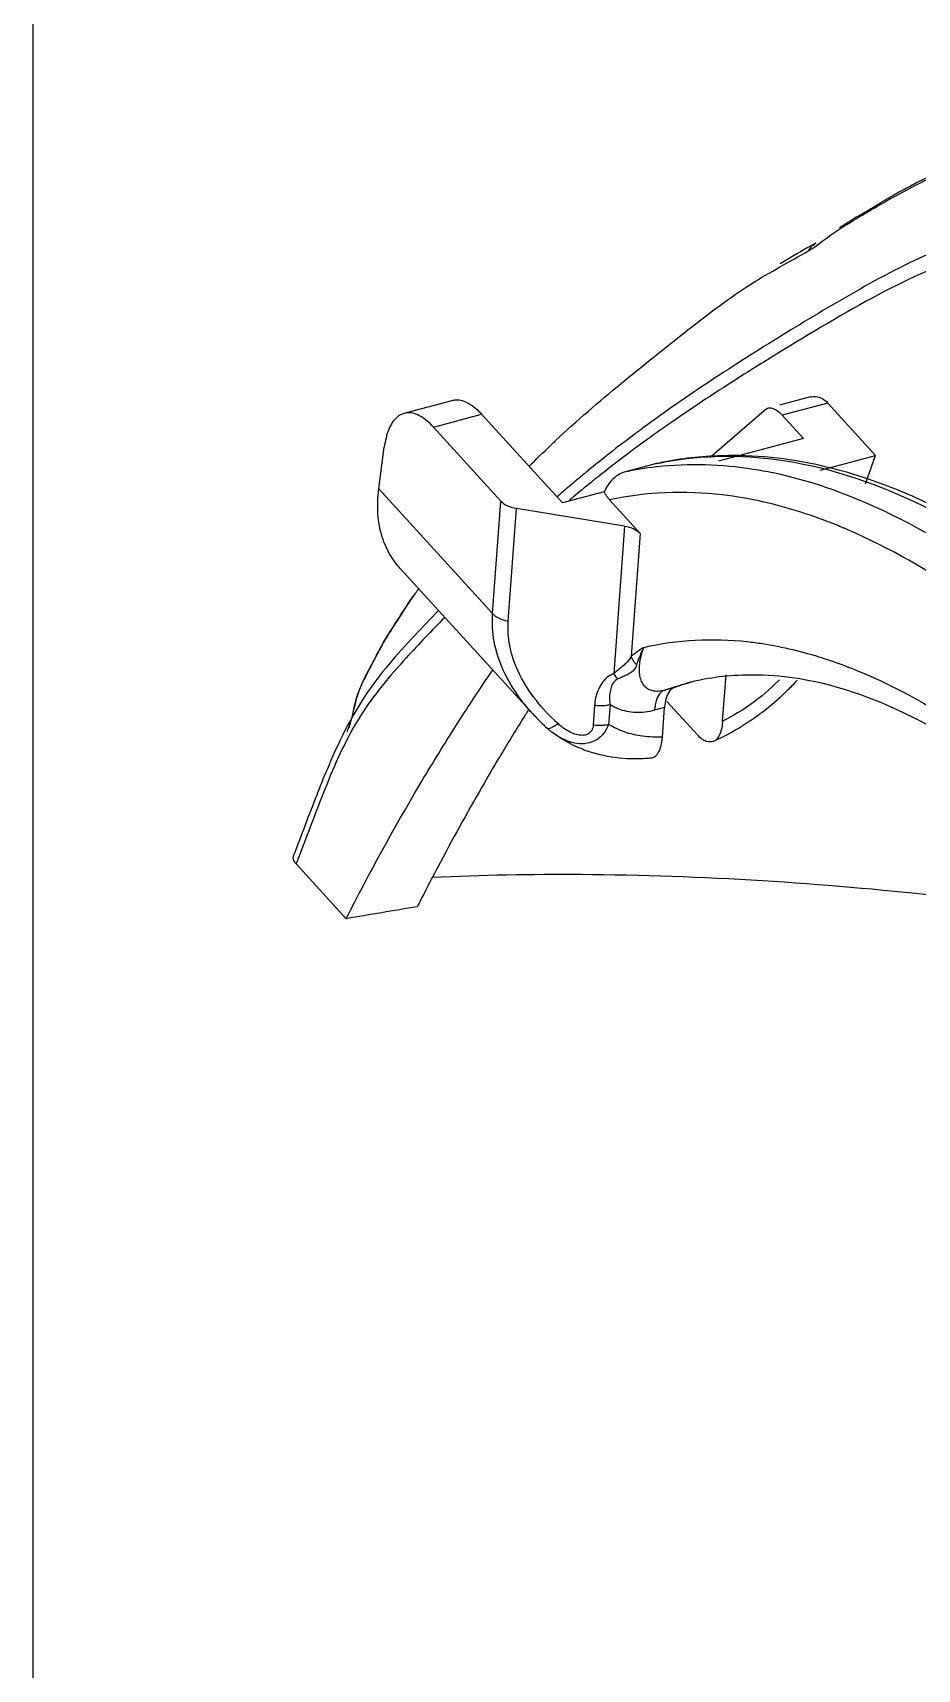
# Model space of a CAD drawing. Header units: inches. Extents: x 179987 to 181505, y -56815 to -55741.
# Drawn here: x 181033.01 to 181043.74, y -56778.36 to -56758.5 of the extents above; entities that cross this region are included whole.
import ezdxf

# ---------------------------------------------------------------- set-up
doc = ezdxf.new("R2010")
doc.units = ezdxf.units.IN
doc.header["$LTSCALE"] = 2
doc.header["$MEASUREMENT"] = 0
doc.layers.get('0').update_dxf_attribs({"linetype": 'CONTINUOUS'})
doc.layers.add('A', color=7, linetype='CONTINUOUS')

msp = doc.modelspace()

# ---------------------------------------------------------------- linework, layer by layer
for p, q in [((181042.505, -56761.056), (181042.511, -56761.053)), ((181037.513, -56763.119), (181038.097, -56762.963)), ((181042.444, -56762.921), (181042.067, -56763.022)), ((181037.867, -56763.285), (181038.452, -56763.129)), ((181039.434, -56764.206), (181038.452, -56763.129)), ((181041.22, -56763.655), (181041.879, -56763.084)), ((181041.923, -56763.06), (181041.879, -56763.084)), ((181042.654, -56762.996), (181042.1, -56763.143)), ((181042.357, -56763.426), (181042.1, -56763.143)), ((181043.233, -56763.63), (181042.654, -56762.996)), ((181038.687, -56764.184), (181037.867, -56763.285)), ((181037.205, -56764.035), (181037.272, -56763.531)), ((181042.357, -56763.426), (181041.326, -56763.701)), ((181040.574, -56763.729), (181040.184, -56763.833)), ((181040.584, -56763.727), (181040.574, -56763.729)), ((181042.563, -56763.809), (181043.233, -56763.63)), ((181043.111, -56763.976), (181043.233, -56763.63)), ((181037.205, -56764.035), (181038.586, -56765.549)), ((181039.941, -56764.071), (181039.434, -56764.206)), ((181038.586, -56765.549), (181038.687, -56764.184)), ((181038.776, -56765.639), (181038.877, -56764.273)), ((181040.188, -56764.487), (181038.877, -56764.273)), ((181040.006, -56764.169), (181040.377, -56764.576)), ((181040.188, -56764.487), (181040.055, -56766.277)), ((181040.377, -56764.576), (181040.268, -56766.065)), ((181039.072, -56766.764), (181037.465, -56765.002)), ((181041.377, -56766.852), (181041.419, -56766.291)), ((181040.789, -56766.448), (181040.667, -56766.48)), ((181039.823, -56766.662), (181039.806, -56766.902)), ((181040.011, -56766.655), (181039.993, -56766.894)), ((181040.673, -56766.69), (181040.551, -56766.722)), ((181040.646, -56767.047), (181040.673, -56766.69)), ((181041.075, -56767.023), (181040.701, -56766.614)), ((181039.243, -56766.934), (181039.243, -56766.934)), ((181039.32, -56766.998), (181039.318, -56766.996)), ((181036.202, -56768.585), (181036.809, -56769.251))]:
    msp.add_line(p, q)
for points, start_tangent, end_tangent in [([(181042.703, -56760.945), (181042.997, -56760.759), (181043.298, -56760.581), (181043.599, -56760.415), (181043.896, -56760.262), (181044.182, -56760.119), (181044.453, -56759.993), (181044.702, -56759.887), (181044.926, -56759.799), (181045.125, -56759.728), (181045.303, -56759.671), (181045.463, -56759.626), (181045.608, -56759.592), (181045.74, -56759.566), (181045.862, -56759.546), (181045.976, -56759.53), (181046.08, -56759.519), (181046.177, -56759.513), (181046.266, -56759.512), (181046.348, -56759.516), (181046.425, -56759.523), (181046.495, -56759.531)], (0.815862, 0.578247), (0.993161, -0.11675)), ([(181046.867, -56759.515), (181046.728, -56759.489), (181046.693, -56759.484), (181046.667, -56759.48), (181046.641, -56759.477), (181046.616, -56759.474), (181046.59, -56759.471), (181046.564, -56759.469), (181046.538, -56759.467), (181046.511, -56759.465), (181046.484, -56759.463), (181046.456, -56759.462), (181046.428, -56759.461), (181046.399, -56759.461), (181046.37, -56759.46), (181046.34, -56759.46), (181046.309, -56759.46), (181046.278, -56759.461), (181046.246, -56759.461), (181046.214, -56759.462), (181046.181, -56759.464), (181046.147, -56759.466), (181046.113, -56759.468), (181046.078, -56759.471), (181046.041, -56759.474), (181046.004, -56759.479), (181045.965, -56759.484), (181045.924, -56759.489), (181045.881, -56759.496), (181045.836, -56759.504), (181045.788, -56759.513), (181045.738, -56759.523), (181045.686, -56759.535), (181045.632, -56759.547), (181045.577, -56759.561), (181045.52, -56759.575), (181045.463, -56759.591), (181045.405, -56759.607), (181045.347, -56759.625), (181045.288, -56759.644), (181045.227, -56759.663), (181045.167, -56759.684), (181045.105, -56759.705), (181045.043, -56759.728), (181044.98, -56759.752), (181044.917, -56759.776), (181044.853, -56759.802), (181044.788, -56759.828), (181044.723, -56759.854), (181044.657, -56759.881), (181044.591, -56759.909), (181044.523, -56759.938), (181044.455, -56759.968), (181044.385, -56760), (181044.314, -56760.033), (181044.241, -56760.068), (181044.167, -56760.104), (181044.092, -56760.142), (181044.014, -56760.181), (181043.935, -56760.221), (181043.853, -56760.262), (181043.768, -56760.304), (181043.678, -56760.35), (181043.586, -56760.398), (181043.49, -56760.451), (181043.393, -56760.507), (181043.296, -56760.565), (181043.198, -56760.624), (181043.1, -56760.682), (181042.999, -56760.741), (181042.897, -56760.803), (181042.795, -56760.87)], (-0.987887, 0.155174), (-0.832613, -0.553856)), ([(181044.478, -56760.967), (181043.943, -56761.158), (181042.987, -56761.644), (181042.094, -56762.176), (181041.238, -56762.721), (181040.417, -56763.292), (181040.3, -56763.379)], (-0.960829, -0.27714), (-0.800067, -0.59991)), ([(181042.421, -56761.145), (181042.703, -56760.945)], (0.860317, 0.509759), (0.815862, 0.578247)), ([(181039.35, -56763.45), (181040.148, -56762.754), (181040.956, -56762.108), (181041.726, -56761.547), (181042.421, -56761.145)], (0.729769, 0.683694), (0.861411, 0.507908)), ([(181042.402, -56761.113), (181042.076, -56761.306)], (-0.869943, -0.493152), (-0.852087, -0.5234)), ([(181042.505, -56761.056), (181042.402, -56761.113)], (-0.87543, -0.483345), (-0.869943, -0.493152)), ([(181042.421, -56761.145), (181042.438, -56761.118), (181042.461, -56761.092), (181042.494, -56761.064), (181042.505, -56761.056)], (0.45728, 0.889323), (0.854844, 0.518885)), ([(181044.324, -56761.234), (181043.12, -56761.76), (181041.876, -56762.497), (181041.606, -56762.666)], (-0.964402, -0.264441), (-0.844201, -0.536028)), ([(181041.606, -56762.666), (181040.749, -56763.233), (181040.468, -56763.432)], (-0.844201, -0.536028), (-0.810141, -0.586236)), ([(181038.098, -56762.964), (181038.14, -56762.956), (181038.292, -56762.997), (181038.452, -56763.129)], (0.961707, 0.274081), (0.673906, -0.738817)), ([(181042.446, -56762.921), (181042.476, -56762.915), (181042.569, -56762.932), (181042.654, -56762.996)], (0.966261, 0.257563), (0.673906, -0.738817)), ([(181037.513, -56763.12), (181037.426, -56763.166), (181037.328, -56763.31), (181037.272, -56763.531)], (-0.961707, -0.274081), (-0.131648, -0.991297)), ([(181037.867, -56763.285), (181037.708, -56763.153), (181037.556, -56763.112), (181037.513, -56763.12)], (-0.673906, 0.738817), (-0.961707, -0.274081)), ([(181042.1, -56763.143), (181042.02, -56763.078), (181041.944, -56763.057), (181041.923, -56763.061)], (-0.673906, 0.738817), (-0.964095, -0.265558)), ([(181039.028, -56763.761), (181039.287, -56763.51)], (0.710007, 0.704195), (0.724928, 0.688825)), ([(181039.287, -56763.51), (181039.34, -56763.459), (181039.35, -56763.45)], (0.724928, 0.688825), (0.729769, 0.683694)), ([(181040.3, -56763.379), (181040.005, -56763.605)], (-0.800067, -0.59991), (-0.786353, -0.617777)), ([(181040.393, -56763.487), (181040.093, -56763.712)], (-0.807013, -0.590533), (-0.793771, -0.608217)), ([(181040.401, -56763.481), (181040.393, -56763.487)], (-0.807343, -0.590083), (-0.807013, -0.590533)), ([(181040.468, -56763.432), (181040.401, -56763.481)], (-0.810141, -0.586236), (-0.807343, -0.590083)), ([(181040.005, -56763.605), (181039.742, -56763.817)], (-0.786353, -0.617777), (-0.773494, -0.633804)), ([(181040.093, -56763.712), (181039.828, -56763.919)], (-0.793771, -0.608217), (-0.780845, -0.624724)), ([(181040.574, -56763.729), (181040.77, -56763.692)], (0.977046, 0.213028), (0.986945, 0.161055)), ([(181041.99, -56763.843), (181041.749, -56763.799), (181040.58, -56763.769)], (-0.979076, 0.203496), (-0.993883, -0.110435)), ([(181040.769, -56763.691), (181040.584, -56763.727)], (-0.986043, -0.166488), (-0.97721, -0.212274)), ([(181041.496, -56763.632), (181040.769, -56763.691)], (-1, 0.000266), (-0.986043, -0.166488)), ([(181040.77, -56763.692), (181042.138, -56763.695), (181043.808, -56764.241), (181045.536, -56765.352), (181047.275, -56766.994), (181048.977, -56769.124), (181050.598, -56771.685), (181052.093, -56774.608), (181053.054, -56776.859)], (0.986945, 0.161055), (0.367596, -0.929986)), ([(181043.147, -56763.918), (181042.119, -56763.673), (181041.496, -56763.632)], (-0.947021, 0.321172), (-1, 0.000266)), ([(181039.64, -56763.901), (181039.478, -56764.037)], (-0.768363, -0.640015), (-0.760164, -0.649731)), ([(181039.776, -56763.961), (181039.567, -56764.132)], (-0.77817, -0.628053), (-0.767314, -0.641272)), ([(181039.742, -56763.817), (181039.64, -56763.901)], (-0.773494, -0.633804), (-0.768363, -0.640015)), ([(181039.828, -56763.919), (181039.776, -56763.961)], (-0.780845, -0.624724), (-0.77817, -0.628053)), ([(181040.184, -56763.833), (181040.091, -56763.879), (181040.005, -56763.962), (181039.941, -56764.071)], (-0.966192, -0.257823), (-0.390147, -0.920753)), ([(181040.57, -56763.77), (181040.184, -56763.833)], (-0.993592, -0.113025), (-0.977046, -0.213028)), ([(181040.58, -56763.769), (181040.57, -56763.77)], (-0.993883, -0.110435), (-0.993592, -0.113025)), ([(181052.541, -56776.655), (181051.703, -56774.712), (181050.209, -56771.79), (181048.588, -56769.228), (181046.885, -56767.098), (181045.146, -56765.456), (181043.418, -56764.345), (181041.99, -56763.843)], (-0.374255, 0.927326), (-0.979076, 0.203496)), ([(181048.256, -56767.958), (181047.417, -56766.983), (181045.63, -56765.315), (181043.843, -56764.199), (181043.147, -56763.918)], (-0.628232, 0.778026), (-0.947021, 0.321172)), ([(181037.465, -56765.002), (181037.358, -56764.861), (181037.246, -56764.617), (181037.195, -56764.339), (181037.205, -56764.035)], (-0.673689, 0.739015), (0.131648, 0.991297)), ([(181039.478, -56764.037), (181039.369, -56764.132)], (-0.760164, -0.649731), (-0.754606, -0.656178)), ([(181039.567, -56764.132), (181039.514, -56764.177)], (-0.767314, -0.641272), (-0.764544, -0.644571)), ([(181040.006, -56764.169), (181039.979, -56764.136), (181039.957, -56764.103), (181039.941, -56764.071)], (-0.673906, 0.738817), (-0.386756, 0.922182)), ([(181041.878, -56764.196), (181041.373, -56764.109), (181040.006, -56764.169)], (-0.975134, 0.221614), (-0.976829, -0.214023)), ([(181038.687, -56764.184), (181038.766, -56764.24), (181038.877, -56764.273)], (0.673906, -0.738817), (0.986987, -0.160797)), ([(181042.766, -56764.478), (181041.878, -56764.196)], (-0.926807, 0.375538), (-0.975134, 0.221614)), ([(181040.188, -56764.487), (181040.298, -56764.52), (181040.377, -56764.576)], (0.986987, -0.160797), (0.673906, -0.738817)), ([(181042.863, -56764.518), (181042.827, -56764.503), (181042.766, -56764.478)], (-0.920838, 0.389945), (-0.926807, 0.375538)), ([(181042.894, -56764.532), (181042.863, -56764.518)], (-0.918918, 0.394448), (-0.920838, 0.389945)), ([(181052.196, -56776.797), (181051.538, -56775.252), (181050.248, -56772.638), (181048.851, -56770.294), (181047.379, -56768.269), (181045.863, -56766.607), (181044.335, -56765.343), (181042.894, -56764.532)], (-0.374888, 0.92707), (-0.918918, 0.394448)), ([(181037.647, -56765.302), (181037.538, -56765.462), (181037.439, -56765.617), (181037.346, -56765.761), (181037.26, -56765.903), (181037.182, -56766.047), (181037.111, -56766.184), (181037.042, -56766.315), (181036.979, -56766.449), (181036.931, -56766.59), (181036.896, -56766.728), (181036.865, -56766.85), (181036.832, -56766.948), (181036.819, -56766.982)], (-0.590176, -0.807275), (-0.367376, -0.930073)), ([(181037.605, -56765.363), (181037.69, -56765.249)], (0.574554, 0.818467), (0.612943, 0.790127)), ([(181037.929, -56765.511), (181037.637, -56765.817), (181037.044, -56766.539), (181036.539, -56767.531)], (-0.69653, -0.717528), (-0.379978, -0.924996)), ([(181037.237, -56765.947), (181037.239, -56765.943), (181037.347, -56765.761), (181037.47, -56765.569), (181037.605, -56765.363)], (0.485947, 0.873989), (0.574554, 0.818467)), ([(181038.925, -56766.586), (181038.716, -56766.236), (181038.605, -56765.887), (181038.586, -56765.549)], (-0.597712, 0.801711), (0.073755, 0.997276)), ([(181038.586, -56765.549), (181038.635, -56765.589), (181038.7, -56765.619), (181038.776, -56765.639)], (0.673906, -0.738817), (0.986987, -0.160797)), ([(181038.005, -56765.595), (181037.538, -56766.086), (181036.984, -56766.788), (181036.577, -56767.613)], (-0.701894, -0.712281), (-0.376908, -0.926251)), ([(181039.088, -56766.568), (181038.896, -56766.249), (181038.794, -56765.937), (181038.776, -56765.639)], (-0.600524, 0.799607), (0.073794, 0.997274)), ([(181036.847, -56766.929), (181036.851, -56766.916), (181036.889, -56766.769), (181036.926, -56766.608), (181036.982, -56766.445), (181037.058, -56766.285), (181037.145, -56766.12), (181037.237, -56765.947)], (0.320551, 0.947231), (0.485947, 0.873989)), ([(181040.419, -56765.959), (181041.676, -56765.889)], (0.973849, 0.227197), (0.994282, -0.106783)), ([(181041.676, -56765.889), (181041.859, -56765.913)], (0.994282, -0.106783), (0.988583, -0.150678)), ([(181041.859, -56765.913), (181042.588, -56766.086)], (0.988583, -0.150678), (0.952481, -0.304597)), ([(181040.268, -56766.065), (181040.238, -56766.113), (181040.202, -56766.154), (181040.158, -56766.192), (181040.109, -56766.232), (181040.055, -56766.277)], (-0.413687, -0.910419), (-0.757631, -0.652683)), ([(181040.419, -56765.959), (181040.364, -56765.996), (181040.314, -56766.031), (181040.268, -56766.065)], (-0.83431, -0.551296), (-0.796361, -0.604822)), ([(181040.332, -56766.172), (181040.305, -56766.139), (181040.284, -56766.103), (181040.268, -56766.065)], (-0.675184, 0.737649), (-0.328426, 0.94453)), ([(181040.419, -56765.959), (181040.382, -56766.038), (181040.353, -56766.108), (181040.332, -56766.172)], (-0.457043, -0.889445), (-0.287326, -0.957833)), ([(181040.491, -56766.474), (181040.445, -56766.445), (181040.409, -56766.4), (181040.383, -56766.341), (181040.369, -56766.268), (181040.368, -56766.181), (181040.384, -56766.078), (181040.419, -56765.959)], (-0.910245, 0.41407), (0.340926, 0.94009)), ([(181042.588, -56766.086), (181042.71, -56766.127)], (0.952481, -0.304597), (0.944907, -0.327338)), ([(181042.71, -56766.127), (181043.014, -56766.242), (181044.403, -56767.009), (181045.812, -56768.171), (181047.209, -56769.703), (181048.565, -56771.572), (181049.851, -56773.737), (181051.037, -56776.152), (181051.918, -56778.284)], (0.944907, -0.327338), (0.356003, -0.934485)), ([(181038.461, -56766.42), (181038.587, -56766.234)], (0.556258, 0.831009), (0.563855, 0.825874)), ([(181040.055, -56766.277), (181039.968, -56766.33), (181039.907, -56766.401), (181039.864, -56766.484), (181039.836, -56766.572), (181039.823, -56766.662)], (-0.938567, -0.345098), (-0.073518, -0.997294)), ([(181040.106, -56766.342), (181040.054, -56766.385), (181040.024, -56766.445), (181040.008, -56766.513), (181040.005, -56766.584), (181040.011, -56766.655)], (-0.909972, -0.414669), (0.149786, -0.988719)), ([(181040.106, -56766.342), (181040.089, -56766.323), (181040.072, -56766.301), (181040.055, -56766.277)], (-0.704332, 0.70987), (-0.53814, 0.842856)), ([(181040.332, -56766.172), (181040.308, -56766.223), (181040.273, -56766.258), (181040.227, -56766.287), (181040.17, -56766.313), (181040.106, -56766.342)], (-0.286845, -0.957977), (-0.924061, -0.382244)), ([(181041.804, -56766.295), (181041.06, -56766.365)], (-0.999787, 0.020617), (-0.976467, -0.215669)), ([(181051.88, -56778.339), (181051.197, -56776.662), (181049.851, -56773.876), (181048.379, -56771.435), (181046.836, -56769.415), (181045.278, -56767.874), (181043.76, -56766.846), (181042.315, -56766.342), (181041.804, -56766.295)], (-0.35633, 0.93436), (-0.999787, 0.020617)), ([(181038.114, -56766.953), (181038.461, -56766.42)], (0.535111, 0.844782), (0.556258, 0.831009)), ([(181040.602, -56766.492), (181040.543, -56766.49), (181040.491, -56766.474)], (-0.997132, -0.075683), (-0.910245, 0.41407)), ([(181040.611, -56766.524), (181040.571, -56766.607)], (-0.613124, -0.789987), (-0.284231, -0.958756)), ([(181040.667, -56766.48), (181040.602, -56766.492)], (-0.966153, -0.257971), (-0.997132, -0.075683)), ([(181040.667, -56766.48), (181040.611, -56766.524)], (-0.941087, -0.338166), (-0.613124, -0.789987)), ([(181040.667, -56766.48), (181040.786, -56766.44)], (0.941086, 0.338166), (0.953244, 0.302201)), ([(181040.789, -56766.448), (181040.733, -56766.491), (181040.693, -56766.574)], (-0.941086, -0.338166), (-0.284137, -0.958784)), ([(181040.786, -56766.44), (181040.942, -56766.394)], (0.953244, 0.302201), (0.966632, 0.256169)), ([(181040.943, -56766.396), (181040.789, -56766.448)], (-0.956069, -0.293141), (-0.941086, -0.338166)), ([(181040.961, -56766.389), (181040.942, -56766.394)], (-0.968023, -0.250861), (-0.966192, -0.257823)), ([(181040.962, -56766.391), (181040.943, -56766.396)], (-0.957728, -0.287676), (-0.956069, -0.293141)), ([(181041.06, -56766.365), (181040.961, -56766.389)], (-0.976467, -0.215669), (-0.968023, -0.250861)), ([(181041, -56766.379), (181040.962, -56766.391)], (-0.961016, -0.276493), (-0.957728, -0.287676)), ([(181042.049, -56766.369), (181041.73, -56766.641), (181041.377, -56766.852)], (-0.704415, -0.709788), (-0.900114, -0.435655)), ([(181042.17, -56766.474), (181042.136, -56766.508), (181041.576, -56766.938)], (-0.706391, -0.707822), (-0.858139, -0.513418)), ([(181042.065, -56766.353), (181042.049, -56766.369)], (-0.697959, -0.716138), (-0.704415, -0.709788)), ([(181042.282, -56766.355), (181042.17, -56766.474)], (-0.668026, -0.744138), (-0.706391, -0.707822)), ([(181039.065, -56766.756), (181038.925, -56766.586)], (-0.673015, 0.739629), (-0.597712, 0.801711)), ([(181039.014, -56766.728), (181038.998, -56766.755)], (-0.534406, -0.845228), (-0.533384, -0.845873)), ([(181039.023, -56766.714), (181039.014, -56766.728)], (-0.534943, -0.844888), (-0.534406, -0.845228)), ([(181039.339, -56766.847), (181039.088, -56766.568)], (-0.724429, 0.68935), (-0.600524, 0.799607)), ([(181040.011, -56766.655), (181039.951, -56766.666), (181039.888, -56766.668), (181039.823, -56766.662)], (-0.966196, -0.257808), (-0.986986, 0.160807)), ([(181040.551, -56766.722), (181040.435, -56766.745), (181040.323, -56766.749), (181040.215, -56766.736), (181040.11, -56766.705), (181040.011, -56766.655)], (-0.966078, -0.258252), (-0.846181, 0.532895)), ([(181040.557, -56766.67), (181040.551, -56766.722)], (-0.156332, -0.987705), (-0.073618, -0.997286)), ([(181040.571, -56766.607), (181040.557, -56766.67)], (-0.284231, -0.958756), (-0.156332, -0.987705)), ([(181040.693, -56766.574), (181040.673, -56766.69)], (-0.284137, -0.958784), (-0.073623, -0.997286)), ([(181038.985, -56766.775), (181038.708, -56767.225)], (-0.532605, -0.846364), (-0.515531, -0.856871)), ([(181038.998, -56766.755), (181038.985, -56766.775)], (-0.533384, -0.845873), (-0.532605, -0.846364)), ([(181039.072, -56766.764), (181039.188, -56766.883), (181039.243, -56766.934)], (0.676041, -0.736864), (0.738255, -0.674522)), ([(181039.243, -56766.934), (181039.297, -56766.98)], (0.738265, -0.674511), (0.782732, -0.622358)), ([(181039.243, -56766.934), (181039.266, -56766.941)], (0.778587, -0.627536), (0.999984, 0.005608)), ([(181039.266, -56766.941), (181039.314, -56766.924)], (0.999984, 0.005608), (0.869525, 0.493889)), ([(181039.314, -56766.924), (181039.377, -56766.883)], (0.869525, 0.493889), (0.792162, 0.61031)), ([(181039.377, -56766.883), (181039.339, -56766.847)], (-0.738265, 0.67451), (-0.724429, 0.68935)), ([(181039.398, -56766.901), (181039.377, -56766.883)], (-0.761586, 0.648064), (-0.738209, 0.674573)), ([(181039.673, -56767.026), (181039.601, -56767.016), (181039.527, -56766.987), (181039.452, -56766.943), (181039.398, -56766.901)], (-0.999996, -0.002881), (-0.761586, 0.648064)), ([(181039.993, -56766.894), (181039.929, -56767.008), (181039.823, -56767.093), (181039.701, -56767.127), (181039.58, -56767.12), (181039.507, -56767.1)], (-0.349266, -0.937024), (-0.943686, 0.330843)), ([(181039.806, -56766.902), (181039.788, -56766.967), (181039.74, -56767.012), (181039.673, -56767.026)], (-0.074216, -0.997242), (-0.999996, -0.002881)), ([(181039.993, -56766.894), (181039.934, -56766.905), (181039.87, -56766.908), (181039.806, -56766.902)], (-0.966251, -0.257604), (-0.987023, 0.160582)), ([(181040.646, -56767.047), (181040.406, -56767.037), (181040.187, -56766.985), (181039.993, -56766.894)], (-0.999105, -0.042309), (-0.853039, 0.521847)), ([(181041.377, -56766.852), (181041.343, -56767.01), (181041.274, -56767.096), (181041.265, -56767.099)], (-0.073623, -0.997286), (-0.934861, -0.355014)), ([(181041.576, -56766.938), (181041.265, -56767.1)], (-0.858139, -0.513418), (-0.914538, -0.4045)), ([(181036.809, -56769.251), (181037.703, -56767.623), (181038.114, -56766.953)], (0.453728, 0.89114), (0.535111, 0.844782)), ([(181039.297, -56766.98), (181039.32, -56766.998)], (0.782732, -0.622358), (0.800814, -0.598913)), ([(181039.656, -56767.187), (181039.318, -56766.996)], (-0.925782, 0.378058), (-0.799395, 0.600806)), ([(181039.507, -56767.1), (181039.463, -56767.082), (181039.348, -56767.018), (181039.32, -56766.998)], (-0.943686, 0.330843), (-0.801341, 0.598208)), ([(181040.502, -56767.301), (181040.543, -56767.291), (181040.613, -56767.204), (181040.646, -56767.047)], (0.99706, 0.076621), (0.073623, 0.997286)), ([(181041.265, -56767.099), (181041.179, -56767.1), (181041.075, -56767.023)], (-0.934861, -0.355014), (-0.673906, 0.738817)), ([(181038.665, -56767.296), (181038.456, -56767.654), (181037.92, -56768.625)], (-0.512892, -0.858453), (-0.466282, -0.884636)), ([(181038.708, -56767.225), (181038.665, -56767.296)], (-0.515531, -0.856871), (-0.512892, -0.858453)), ([(181039.753, -56767.223), (181039.739, -56767.219), (181039.656, -56767.187)], (-0.948542, 0.316651), (-0.925782, 0.378058)), ([(181039.931, -56767.272), (181039.753, -56767.223)], (-0.97795, 0.208841), (-0.948542, 0.316651)), ([(181040.316, -56767.312), (181039.931, -56767.272)], (-1, 0.000458), (-0.97795, 0.208841)), ([(181040.502, -56767.303), (181040.316, -56767.312)], (-0.995909, -0.090361), (-1, 0.000458)), ([(181036.539, -56767.531), (181036.452, -56767.75)], (-0.379978, -0.924996), (-0.365467, -0.930824)), ([(181036.577, -56767.613), (181036.513, -56767.773)], (-0.376908, -0.926251), (-0.365716, -0.930726)), ([(181036.452, -56767.75), (181036.171, -56768.483)], (-0.365467, -0.930824), (-0.359898, -0.932992)), ([(181036.513, -56767.773), (181036.232, -56768.507)], (-0.365716, -0.930726), (-0.361565, -0.932347)), ([(181036.202, -56768.585), (181036.169, -56768.528), (181036.172, -56768.484)], (-0.673906, 0.738817), (0.328124, 0.944635)), ([(181036.232, -56768.507), (181036.202, -56768.585)], (-0.361565, -0.932347), (-0.365735, -0.930719)), ([(181037.92, -56768.625), (181037.762, -56768.929)], (-0.466282, -0.884636), (-0.456298, -0.889827)), ([(181046.805, -56769.374), (181045.979, -56769.239), (181043.99, -56768.975), (181041.862, -56768.792), (181039.66, -56768.716), (181037.856, -56768.752)], (-0.985456, 0.169931), (-0.998778, -0.049424)), ([(181037.762, -56768.929), (181037.672, -56769.105)], (-0.456298, -0.889827), (-0.450594, -0.892729)), ([(181037.672, -56769.105), (181037.24, -56769.178), (181036.809, -56769.251)], (-0.986014, -0.166661), (-0.985948, -0.16705))]:
    msp.add_spline(points, degree=3, dxfattribs=dict(start_tangent=start_tangent, end_tangent=end_tangent))
at = {"layer": 'A'}
msp.add_lwpolyline([(181033.006, -56799.068), (181156.646, -56799.068), (181156.646, -56624.616), (181033.006, -56624.616)], close=True, dxfattribs=at)

doc.saveas('drawing.dxf')
